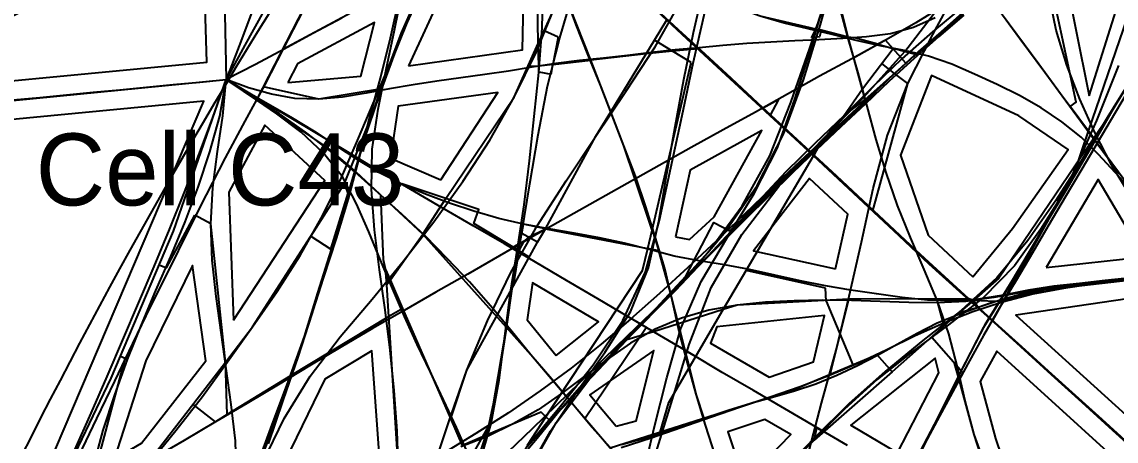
# Model space of a CAD drawing. Header units: metres. Extents: x 465982 to 489928, y 209046 to 231790.
# Drawn here: x 474537 to 478343, y 217710 to 219167 of the extents above; entities that cross this region are included whole.
import ezdxf

# ---------------------------------------------------------------- set-up
doc = ezdxf.new("R2010")
doc.units = ezdxf.units.M
for name, color, linetype in [('ANCHORS_INSIDE', 30, 'CONTINUOUS'), ('CELL_NAMES', 7, 'CONTINUOUS'), ('GREEN_CORRIDOR_EDGES', 3, 'CONTINUOUS'), ('GREEN_CORRIDOR_PARCELS', 3, 'CONTINUOUS'), ('WOOL_PARCELS', 32, 'CONTINUOUS'), ('WOOL_ROADS_L1', 30, 'CONTINUOUS'), ('WOOL_ROADS_L2', 94, 'CONTINUOUS'), ('WOOL_THREADS', 8, 'CONTINUOUS')]:
    doc.layers.add(name, color=color, linetype=linetype)

msp = doc.modelspace()

# ---------------------------------------------------------------- linework, layer by layer
at = {"layer": 'ANCHORS_INSIDE'}
msp.add_point((475238.759, 218936.578), dxfattribs=at)
at = {"layer": 'GREEN_CORRIDOR_EDGES'}
msp.add_lwpolyline([(474537.648, 217659.509), (474570.59, 217725.031), (474603.815, 217790.552), (474637.336, 217855.785), (474671.165, 217920.957), (474705.129, 217986.007), (474739.264, 218050.931), (474773.763, 218115.585), (474808.541, 218180.214), (474843.454, 218244.689), (474878.549, 218309.011), (474914.103, 218373.317), (474949.81, 218437.309), (474985.727, 218501.38), (475021.855, 218565.19), (475058.332, 218628.929), (475095.016, 218692.414), (475131.94, 218756.007), (475169.006, 218819.279), (475206.461, 218882.517), (475244.172, 218945.609), (475281.949, 219008.483), (475320.078, 219071.39), (475358.511, 219134.205), (475397.033, 219196.528)], dxfattribs=at)
at = {"layer": 'GREEN_CORRIDOR_PARCELS'}
for points in [[(473965.286, 218911.883), (475180.354, 219027.984), (475166.15, 219525.393)], [(474359.061, 217353.166), (474563.499, 217470.113), (475170.262, 218892.021), (473850.666, 218765.933), (473705.791, 218616.86), (473656.001, 218494.837), (473653.486, 218459.561)]]:
    msp.add_lwpolyline(points, close=True, dxfattribs=at)
at = {"layer": 'WOOL_PARCELS'}
for points in [[(478249.448, 218910.734), (478442.342, 219522.404), (478154.18, 219384.785)], [(475882.333, 219015.063), (476278.498, 219070.075), (476286.431, 219457.155), (476016.823, 219307.097)], [(475462.593, 218956.877), (475716.805, 218978.954), (475763.938, 219165.15), (475496.247, 219021.677)], [(477844.913, 218281.417), (477982.747, 218448.596), (478176.472, 218723.645), (478004.875, 218840.652), (477701.756, 218980.66), (477593.509, 218704.183), (477690.172, 218425.805)], [(475994.632, 218618.491), (476192.813, 218922.361), (475845.948, 218874.6), (475819.226, 218694.097)], [(475273.85, 218130.097), (475591.039, 218615.952), (475383.011, 218808.344), (475257.181, 218574.949)], [(476811.196, 218420.443), (476860.137, 218411.34), (476944.85, 218489.842), (477111.594, 218790.194), (476862.283, 218652.017)], [(477367.693, 218308.588), (477410.616, 218498.742), (477276.756, 218623.41), (477082.567, 218371.707)], [(478100.648, 218313.444), (478439.726, 218350.109), (478280.816, 218619.615)], [(474858.586, 217646.63), (474953.704, 217703.14), (475176.668, 217988.535), (475130.481, 218321.05), (474968.58, 217989.203)], [(476396.113, 218007.86), (476542.536, 218125.096), (476313.932, 218260.246), (476295.284, 218131.025)], [(478611.079, 217588.768), (478508.617, 218223.576), (477994.134, 218147.752)], [(477136.357, 217931.98), (477290.732, 217985.294), (477329.688, 218146.205), (476954.148, 218107.77), (476932.226, 218050.972)], [(475393.552, 217519.095), (475781.631, 217654.075), (475754.609, 218023.576), (475590.771, 217925.112)], [(476604.481, 217761.881), (476674.157, 217780.337), (476735.584, 218024.918), (476513.482, 217871.16)], [(478180.84, 217317.559), (478504.653, 217499.059), (477928.626, 218022.092), (477870.57, 217916.736), (477923.419, 217718.8), (478032.005, 217401.759)], [(477583.371, 217668.905), (477727.179, 217946.882), (477714.24, 217998.039), (477420.607, 217765.603)], [(477051.257, 217567.134), (477211.833, 217732.691), (477121.946, 217785.206), (476992.342, 217741.671)]]:
    msp.add_lwpolyline(points, close=True, dxfattribs=at)
at = {"layer": 'WOOL_ROADS_L1'}
for points in [[(476442.11, 217851.549), (476641.974, 218062.477), (476846.278, 218283.436), (476944.665, 218470.008), (477000.199, 218440.723), (477318.012, 218751.705), (477396.759, 218840.538), (477471.073, 218898.176), (477927.68, 219305.042), (478091.282, 219427.92), (478262.688, 219548.152), (478811.026, 219988.475), (479253.84, 220352.503), (479273.362, 220336.982), (479420.016, 220521.441), (480470.684, 221616.6), (480744.13, 221807.664), (480789.357, 221842.062), (480951.837, 221952.794)], [(472758.618, 212520.357), (472770.612, 212557.363), (472794.553, 212651.716), (472898.13, 212981.744), (473103.099, 213585.988), (473138.772, 213714.935), (473380.058, 214337.74), (473471.345, 214740.931), (473514.972, 214731.053), (473791.319, 215670.674), (473820.907, 215661.96), (473832.014, 215701.189), (474058.486, 216273.549), (474207.855, 216761.85), (474334.575, 217266.798), (474532.929, 217269.716), (474848.446, 217928.329), (475064.668, 218439.671), (475248.456, 218966.863)], [(473760.015, 218815.35), (473774.453, 218822.593), (475248.456, 218966.863)], [(476222.645, 218105.414), (475932.266, 218429.692), (475683.434, 218659.523), (475602.476, 218728.575), (475248.456, 218966.863)], [(478485.711, 218279.832), (478093.375, 218234.578), (477951.48, 218197.16), (477923.287, 218195.527), (477863.893, 218174.063), (477795.679, 218154.711)], [(477795.679, 218154.711), (477564.803, 217950.518), (477512.4, 218010.152), (477222.323, 217888.274), (476583.399, 217685.224), (476442.11, 217851.549)], [(478804.986, 216172.203), (478600.698, 216220.584), (478471.118, 216267.052), (478434.265, 216292.537), (478339.65, 216320.844), (478064.979, 216448.289), (477715.7, 216577.43), (477684.277, 216598.142), (477477.702, 216695.672), (477452.768, 216711.912), (477400.999, 216725.286), (477173.88, 216803.904), (477008.608, 216877.903), (476807.733, 217001.419), (476651.102, 217102.292), (476217.614, 217326.611), (475972.929, 217441.704), (476093.325, 217640.795), (476166.417, 217771.442), (476222.645, 218105.414)], [(476442.11, 217851.549), (476307.934, 218009.499), (476222.645, 218105.414)]]:
    msp.add_lwpolyline(points, dxfattribs=at)
at = {"layer": 'WOOL_ROADS_L2'}
for points in [[(475354.529, 218896.338), (475644.423, 219460.691), (475898.38, 219977.274), (475854.36, 220047.613)], [(475659.277, 218605.344), (475765.629, 218867.431), (475831.444, 219057.752), (475875.348, 219165.98), (475967.989, 219353.376), (476165.127, 219734.755)], [(478247.852, 218787.166), (478519.1, 219579.36)], [(476333.728, 219092.139), (476327.179, 219467.751)], [(478247.852, 218787.166), (478183.934, 218873.043), (478204.044, 218888.011), (478096.162, 219389.753)], [(478665.069, 219410.422), (478313.38, 218832.219), (478266.086, 218762.667)], [(475967.989, 219353.376), (475445.463, 219071.59)], [(477299.316, 219142.532), (477361.541, 219313.346)], [(477411.274, 219114.153), (477361.541, 219313.346)], [(476353.532, 219136.307), (476418.585, 219281.388)], [(476516.079, 219034.785), (476418.585, 219281.388)], [(477299.316, 219142.532), (477105.319, 219186.912), (476847.17, 219282.071)], [(476738.029, 219103.532), (476781.157, 219174.083)], [(477140.391, 218841.162), (476781.157, 219174.083)], [(476333.728, 219092.139), (476353.532, 219136.307)], [(476402.19, 219114.489), (476353.532, 219136.307)], [(477283.426, 219112.4), (477299.316, 219142.532)], [(477317.518, 219138.368), (477312.22, 219115.206), (477283.426, 219112.4)], [(477317.518, 219138.368), (477299.316, 219142.532)], [(477411.274, 219114.153), (477317.518, 219138.368)], [(476011.865, 218553.437), (476250.267, 218906.006), (476333.728, 219092.139)], [(476378.309, 218985.505), (476384.517, 219019.035), (476335.105, 219013.12), (476333.728, 219092.139)], [(476402.19, 219114.489), (476384.517, 219019.035), (476516.079, 219034.785)], [(476709.248, 219056.451), (476738.029, 219103.532)], [(476800.502, 219065.343), (476738.029, 219103.532)], [(477471.073, 218898.176), (477411.274, 219114.153)], [(477438.34, 219110.727), (477411.274, 219114.153)], [(477430.072, 219042.435), (477515.243, 219089.795), (477568.031, 219074.816)], [(477612.386, 219024.095), (477541.054, 219104.148), (477515.243, 219089.795), (477438.34, 219110.727)], [(476709.248, 219056.451), (476516.079, 219034.785)], [(476585.902, 218854.673), (476709.248, 219056.451)], [(476800.502, 219065.343), (476709.248, 219056.451)], [(476889.169, 219073.983), (476800.502, 219065.343)], [(476865.21, 219025.787), (476800.502, 219065.343)], [(477396.759, 218840.538), (477460.832, 218934.209), (477568.031, 219074.816)], [(477646.136, 219054.168), (477568.031, 219074.816)], [(476335.448, 218993.441), (476335.105, 219013.12), (476297.793, 219011.998)], [(476585.902, 218854.673), (476516.079, 219034.785)], [(476729.179, 218443.839), (476865.21, 219025.787)], [(477572.434, 218988.495), (477528.762, 219022.207)], [(476335.448, 218993.441), (476378.309, 218985.505)], [(477618.685, 218952.791), (477572.434, 218988.495)], [(475787.932, 218934.747), (475569.748, 218898.737), (475378.077, 218942.18)], [(477830.708, 218204.148), (477496.956, 218510.715), (477618.685, 218952.791)], [(477170.379, 218898.028), (477113.287, 218866.281)], [(477140.391, 218841.162), (477170.379, 218898.028)], [(476358.183, 218447.678), (476534.224, 218770.134), (476585.902, 218854.673)], [(476670.479, 218620.051), (476631.528, 218736.98), (476585.902, 218854.673)], [(477277.572, 218714.03), (477140.391, 218841.162)], [(478195.974, 218636.662), (478247.852, 218787.166)], [(478266.086, 218762.667), (478247.852, 218787.166)], [(477318.012, 218751.705), (477290.569, 218701.984), (477277.572, 218714.03)], [(478266.086, 218762.667), (477935.118, 218275.936), (477847.589, 218199.019), (477830.708, 218204.148)], [(477056.77, 218303.547), (477290.569, 218701.984)], [(475696.843, 218647.175), (475672.879, 218571.693), (475659.277, 218605.344)], [(477951.48, 218197.16), (478195.974, 218636.662)], [(475542.967, 218422.276), (475659.277, 218605.344)], [(475859.49, 218603.84), (475806.448, 218546.241)], [(476011.865, 218553.437), (475859.49, 218603.84)], [(476729.179, 218443.839), (476670.479, 218620.051)], [(475542.967, 218422.276), (475612.291, 218377.563), (475672.879, 218571.693)], [(475802.677, 218308.641), (475794.932, 218339.956), (475786.333, 218564.765)], [(475932.266, 218429.692), (476011.865, 218553.437)], [(476246.9, 218249.48), (476267.14, 218372.633), (476284.092, 218405.194), (476245.872, 218383.942), (476109.888, 218466.141), (476126.249, 218515.601), (476011.865, 218553.437)], [(475015.323, 218322.976), (475040.876, 218312.171), (475138.99, 218494.904)], [(475194.048, 218465.342), (475138.99, 218494.904)], [(475245.256, 217984.883), (475194.048, 218465.342)], [(476330.928, 218401.746), (476275.853, 218432.139), (476281.995, 218464.049)], [(476358.183, 218447.678), (476281.995, 218464.049)], [(476284.092, 218405.194), (476299.705, 218418.977), (476358.183, 218447.678)], [(476330.928, 218401.746), (476358.183, 218447.678), (476714.286, 218380.129)], [(476714.286, 218380.129), (476729.179, 218443.839)], [(476729.179, 218443.839), (476753.308, 218371.404), (476714.286, 218380.129)], [(475245.256, 217984.883), (475339.544, 218106.883), (475542.967, 218422.276)], [(475819.03, 218271.065), (475932.266, 218429.692)], [(476246.9, 218249.48), (476330.928, 218401.746)], [(476302.285, 218349.841), (476245.872, 218383.942)], [(476359.964, 217794.651), (476696.228, 218302.874), (476714.286, 218380.129)], [(476793.829, 218225.898), (476753.308, 218371.404)], [(475819.03, 218271.065), (475806.233, 218252.919), (475802.677, 218308.641)], [(475819.03, 218271.065), (475802.677, 218308.641)], [(476976.73, 218167.146), (477056.77, 218303.547)], [(477332.514, 218241.889), (477056.77, 218303.547)], [(475813.224, 218143.361), (475806.233, 218252.919)], [(475862.647, 218170.843), (475819.03, 218271.065)], [(476029.022, 217788.549), (476084.95, 217956.014), (476246.9, 218249.48)], [(476845.01, 218024.818), (476793.829, 218225.898)], [(477334.604, 218196.955), (477332.514, 218241.889)], [(477830.708, 218204.148), (477413.67, 218203.821)], [(477745.853, 218109.617), (477720.209, 218204.061)], [(476029.022, 217788.549), (475862.647, 218170.843), (475813.224, 218143.361)], [(476648.714, 218140.433), (476605.881, 218166.325)], [(476976.73, 218167.146), (476734.826, 218089.714)], [(476859.4, 217967.194), (476976.73, 218167.146)], [(477413.67, 218203.821), (477024.857, 218182.551), (476976.73, 218167.146)], [(477334.604, 218196.955), (477427.991, 217974.687)], [(477348.396, 217941.244), (477413.67, 218203.821)], [(477847.589, 218199.019), (477795.679, 218154.711)], [(477923.287, 218195.527), (477847.589, 218199.019)], [(477913.576, 218129.022), (477863.893, 218174.063), (477847.589, 218199.019)], [(477951.48, 218197.16), (477913.576, 218129.022)], [(475813.224, 218143.361), (475471.711, 217937.242)], [(475847.129, 217607.612), (475813.224, 218143.361)], [(476689.805, 218116.231), (476648.714, 218140.433)], [(478617.556, 217490.813), (477913.576, 218129.022)], [(476495.158, 217789.101), (476709.293, 218104.753)], [(476734.826, 218089.714), (476689.805, 218116.231)], [(476734.826, 218089.714), (476641.974, 218062.477)], [(477701.955, 218071.041), (477810.551, 217948.655), (477797.19, 217924.114)], [(476859.4, 217967.194), (476845.01, 218024.818)], [(476880.832, 218003.719), (476845.01, 218024.818)], [(474721.058, 217306.624), (474730.032, 217370.607), (474896.48, 217996.809)], [(474721.058, 217306.624), (475245.256, 217984.883)], [(474896.48, 217996.809), (474880.296, 218003.652)], [(475251.66, 217801.964), (475245.256, 217984.883)], [(477797.19, 217924.114), (477781.616, 217980.39)], [(476757.945, 217740.695), (476787.467, 217844.608), (476859.4, 217967.194)], [(476882.913, 217873.035), (476859.4, 217967.194)], [(477564.803, 217950.518), (477293.469, 217712.89)], [(475471.711, 217937.242), (475251.66, 217801.964)], [(475348.431, 217594.905), (475418.939, 217773.294), (475471.711, 217937.242)], [(477797.19, 217924.114), (477609.368, 217574.623)], [(477987.476, 217353.708), (477850.111, 217732.889), (477797.19, 217924.114)], [(476910.039, 217789.03), (476882.913, 217873.035)], [(475210.76, 217776.821), (475131.685, 217837.934)], [(476375.371, 217780.232), (476442.11, 217851.549)], [(475251.66, 217801.964), (475210.76, 217776.821)], [(476140.098, 217724.398), (476069.82, 217694.804), (476029.022, 217788.549)], [(476359.964, 217794.651), (476343.504, 217810.053), (476140.098, 217724.398)], [(476294.896, 217694.15), (476375.371, 217780.232), (476359.964, 217794.651), (476294.896, 217694.15)], [(477293.469, 217712.89), (477302.801, 217755.186)], [(477326.583, 217741.179), (477302.801, 217755.186)], [(477293.469, 217712.89), (476894.526, 217319.397)]]:
    msp.add_lwpolyline(points, dxfattribs=at)
at = {"layer": 'WOOL_THREADS'}
for points in [[(476297.037, 217601.31), (476395.887, 217773.655), (476516.391, 217931.69), (476651.829, 218077.587), (476791.599, 218219.384), (476924.697, 218367.273), (477042.664, 218527.598), (477139.34, 218701.739), (477211.772, 218887.467), (477278.451, 219075.543), (477339.73, 219265.225), (477400.324, 219455.178), (477466.132, 219643.361), (477533.564, 219830.709), (477606.822, 220015.909), (477690.222, 220196.967), (477782.07, 220373.771), (477876.812, 220549.055), (477971.837, 220723.694), (478063.341, 220900.304), (478155.769, 221076.953), (478246.819, 221254.31), (478332.38, 221434.244), (478408.454, 221618.568)], [(476299.019, 217695.273), (476432.668, 217845.435), (476571.002, 217991.147), (476712.556, 218133.861), (476849.901, 218280.382), (476980.147, 218433.378), (477094.511, 218598.821), (477186.996, 218777.376), (477255.687, 218966.33), (477314.873, 219158.234), (477368.738, 219351.851), (477425.324, 219544.759), (477490.309, 219735.164), (477562.778, 219922.382), (477644.354, 220106.093), (477735.551, 220285.471), (477830.11, 220462.994), (477922.404, 220641.717), (478011.781, 220821.424), (478105.249, 220999.274), (478201.393, 221175.842), (478299.211, 221351.029), (478394.419, 221527.974)], [(477269.87, 217655.697), (477319.088, 217841.291), (477369.845, 218026.513), (477415.103, 218213.454), (477457.45, 218401.061), (477498.728, 218588.568), (477548.715, 218774.079), (477618.685, 218952.791), (477705.92, 219123.252), (477796.953, 219291.759), (477868.906, 219469.307), (477931.648, 219650.769), (477986.491, 219834.376), (478034.215, 220020.345), (478077.447, 220207.401), (478119.641, 220394.686), (478163.42, 220581.365), (478209.519, 220767.45), (478257.008, 220953.18), (478303.072, 221139.445), (478352.978, 221324.394)], [(475395.489, 217700.829), (475446.331, 217851.194), (475498.044, 218001.231), (475546.863, 218152.347), (475593.436, 218304.163), (475640.068, 218455.868), (475684.199, 218608.138), (475729.583, 218759.313), (475780.188, 218909.322), (475834.928, 219057.722), (475893.956, 219204.603), (475963.013, 219346.929), (476040.404, 219485.105), (476117.445, 219623.494), (476190.38, 219763.371), (476261.184, 219904.342), (476325.54, 220048.59), (476386.496, 220194.28), (476441.241, 220342.64), (476488.944, 220493.72), (476534.003, 220645.804), (476575.687, 220799.045), (476606.927, 220954.464)], [(476127.192, 217623.314), (476169.285, 217770.952), (476197.231, 217922.295), (476217.366, 218074.873), (476237.446, 218227.499), (476261.34, 218379.642), (476284.126, 218531.754), (476302.89, 218684.884), (476319.824, 218838.209), (476335.464, 218991.558), (476347.242, 219145.092), (476350.4, 219299.13), (476343.361, 219453.011), (476328.801, 219605.84), (476322.094, 219759.386), (476337.741, 219912.228), (476368.48, 220062.973), (476408.899, 220211.336), (476452.304, 220359.031), (476494.832, 220507.038), (476537.184, 220655.086), (476577.115, 220803.782), (476606.927, 220954.464)], [(478378.547, 218609.233), (478302.452, 218712.216), (478226.782, 218814.957), (478150.54, 218917.758), (478074.412, 219020.75), (477998.244, 219123.833), (477921.894, 219226.738), (477845.735, 219328.752), (477769.002, 219431.33), (477691.987, 219534.001), (477614.976, 219636.701), (477538.239, 219739.494), (477461.545, 219841.861), (477384.417, 219944.015), (477307.116, 220046.03), (477230.023, 220147.678), (477152.762, 220249.212), (477075.193, 220350.625), (476997.773, 220452.024), (476920.558, 220553.358), (476843.165, 220654.509), (476764.83, 220754.831), (476685.876, 220854.534), (476606.927, 220954.464)], [(478353.635, 218639.853), (478267.643, 218756.917), (478181.888, 218874.08), (478095.534, 218991.143), (478009.008, 219108.259), (477922.226, 219225.092), (477835.613, 219340.94), (477748.655, 219457.64), (477661.415, 219574.171), (477574.26, 219690.644), (477487.53, 219806.9), (477400.384, 219922.631), (477312.991, 220038.268), (477225.559, 220153.401), (477137.777, 220268.364), (477049.639, 220383.007), (476962.571, 220498.011), (476874.983, 220612.808), (476786.209, 220727.041), (476696.509, 220840.679), (476606.927, 220954.464)], [(476732.757, 217637.851), (476796.259, 217841.238), (476858.026, 218045.334), (476934.761, 218244.15), (477041.449, 218428.412), (477171.612, 218597.126), (477316.656, 218753.158), (477465.505, 218906.302), (477608.239, 219065.069), (477738.32, 219233.884), (477842.623, 219419.679), (477924.111, 219617.181), (477994.78, 219818.596), (478062.567, 220021.244), (478133.043, 220223.001), (478209.369, 220422.463), (478297.556, 220616.956), (478393.743, 220807.811)], [(474735.716, 217657.372), (474797.867, 217788.013), (474860.143, 217918.498), (474922.854, 218048.721), (474986.228, 218178.619), (475050.45, 218308.137), (475114.874, 218437.417), (475179.481, 218566.574), (475245.474, 218694.826), (475313.888, 218821.724), (475382.263, 218947.991), (475448.582, 219075.687), (475514.532, 219203.584), (475579.528, 219332.111), (475644.423, 219460.691), (475709.299, 219589.284), (475774.025, 219717.95), (475837.313, 219847.265), (475898.38, 219977.274)], [(475353.294, 217592.494), (475398.504, 217729.874), (475447.488, 217865.925), (475496.741, 218001.688), (475542.867, 218138.667), (475587.004, 218276.484), (475631.56, 218414.203), (475673.829, 218552.43), (475710.102, 218691.946), (475746.291, 218831.817), (475784.214, 218971.434), (475819.794, 219111.992), (475850.878, 219253.648), (475873.205, 219396.948), (475884.925, 219541.877), (475893.275, 219687.039), (475900.008, 219832.24), (475898.38, 219977.274)], [(475847.608, 217604.547), (475842.34, 217745.193), (475832.053, 217885.86), (475818.17, 218026.17), (475800.693, 218165.788), (475781.6, 218305.177), (475763.453, 218444.658), (475753.233, 218584.708), (475755.844, 218724.788), (475776.437, 218863.891), (475804.946, 219001.422), (475833.996, 219138.935), (475861.024, 219276.657), (475880.709, 219415.657), (475890.381, 219556.005), (475896.89, 219696.453), (475901.943, 219836.966), (475898.38, 219977.274)], [(476949.906, 217657.292), (476915.313, 217764.927), (476882.913, 217873.035), (476852.228, 217981.81), (476823.829, 218091.112), (476799.341, 218200.618), (476773.887, 218309.627), (476741.151, 218417.15), (476707.192, 218524.583), (476671.267, 218631.434), (476631.528, 218736.98), (476591.135, 218842.429), (476550.267, 218947.684), (476507.366, 219051.955), (476465.562, 219156.656), (476427.626, 219262.954), (476390.391, 219369.575), (476342.798, 219471.987), (476284.19, 219568.232), (476217.625, 219659.126), (476145.099, 219745.405), (476065.819, 219825.407), (475982.189, 219901.258), (475898.38, 219977.274)], [(478421.158, 219671.671), (478310.441, 219586.79), (478199.361, 219501.909), (478088.839, 219416.725), (477978.432, 219331.279), (477868.813, 219244.927), (477761.321, 219155.733), (477656.032, 219063.982), (477553.134, 218969.667), (477452.787, 218872.511), (477351.883, 218775.811), (477250.562, 218680.024), (477150.392, 218582.89), (477052.093, 218483.921), (476954.657, 218384.125), (476856.672, 218285.211), (476758.947, 218186.314), (476661.879, 218087.239), (476565.907, 217987.461), (476471.385, 217886.348), (476378.557, 217783.832), (476286.511, 217680.546)], [(478374.164, 219640.161), (478267.33, 219557.994), (478160.736, 219475.03), (478054.441, 219391.994), (477948.335, 219308.78), (477843.895, 219223.915), (477741.08, 219136.921), (477639.964, 219048.603), (477540.324, 218958.373), (477441.981, 218866.419), (477342.867, 218774.844), (477244.411, 218683.209), (477146.526, 218590.726), (477049.342, 218497.65), (476952.059, 218404.913), (476853.62, 218313.692), (476755.236, 218222.677), (476654.836, 218133.987), (476552.846, 218047.274), (476448.288, 217963.558), (476340.501, 217884.213), (476229.834, 217808.811), (476116.946, 217736.842), (476002.782, 217667.094)], [(478382.41, 219636.666), (478267.255, 219555.896), (478153.213, 219472.969), (478039.238, 219390.043), (477924.73, 219307.781), (477813.029, 219222.07), (477704.326, 219132.411), (477598.678, 219039.466), (477497.128, 218941.588), (477397.046, 218842.152), (477295.216, 218744.461), (477194.758, 218645.845), (477098.709, 218542.731), (477003.697, 218438.566), (476907.338, 218335.831), (476810.506, 218233.694), (476711.533, 218133.718), (476610.381, 218035.678), (476511.787, 217934.708), (476418.936, 217828.829), (476329.736, 217719.494), (476238.754, 217611.804)], [(474979.068, 217630.725), (475073.102, 217746.827), (475165.092, 217864.575), (475253.054, 217985.166), (475339.544, 218106.883), (475424.795, 218229.549), (475504.959, 218355.524), (475578.609, 218485.322), (475645.737, 218618.461), (475705.118, 218754.523), (475763.153, 218891.803), (475820.404, 219029.256), (475878.182, 219166.682), (475940.488, 219301.974)], [(475356.934, 217628.286), (475410.997, 217777.014), (475467.257, 217924.934), (475520.143, 218074.071), (475566.58, 218225.44), (475614.565, 218376.286), (475662.433, 218527.08), (475706.066, 218678.949), (475751.274, 218830.697), (475802.313, 218980.79), (475857.386, 219129.559), (475921.323, 219274.643)], [(476104.775, 217588.346), (476159.412, 217752.095), (476195.511, 217921.261), (476221.801, 218092.259), (476246.494, 218263.377), (476275.884, 218433.532), (476304.683, 218603.895), (476332.846, 218774.582), (476366.132, 218944.298), (476408.439, 219111.809), (476456.824, 219277.825)], [(476295.477, 217599.221), (476376.348, 217744.709), (476468.681, 217883.047), (476565.654, 218018.125), (476653.907, 218158.842), (476717.324, 218312.415), (476752.545, 218474.925), (476780.238, 218639.221), (476809.846, 218803.248), (476840.314, 218967.368), (476873.786, 219130.389), (476911.083, 219292.594)], [(475964.162, 217603.098), (476023.336, 217779.86), (476084.95, 217956.014), (476157.027, 218128.227), (476237.575, 218296.348), (476329.637, 218458.255), (476430.111, 218615.286), (476534.224, 218770.134), (476637.63, 218925.32), (476740.644, 219080.72), (476831.697, 219242.921)], [(476695.528, 217581.724), (476737.252, 217755.71), (476780.878, 217929.415), (476829.134, 218101.574), (476900.08, 218265.29), (476991.377, 218418.532), (477085.032, 218570.615), (477165.866, 218729.899), (477225.709, 218898.391), (477280.622, 219068.836), (477329.95, 219240.708)], [(478393.229, 218561.259), (478327.583, 218670.004), (478269.618, 218782.548), (478217.858, 218898.216), (478172.002, 219016.885), (478135.08, 219138.788), (478109.956, 219263.805)], [(477755.467, 219231.178), (477646.694, 219164.105), (477536.009, 219100.468), (477424.094, 219039.378), (477311.968, 218978.428), (477200.688, 218915.735), (477089.318, 218853.835), (476977.212, 218792.538), (476865.332, 218730.531), (476753.899, 218668.085), (476642.685, 218605.466), (476531.297, 218542.759), (476419.995, 218480.286), (476309.26, 218417.437), (476198.904, 218354.155), (476088.277, 218290.905), (475977.338, 218228.043), (475866.893, 218164.467), (475756.634, 218101.055), (475646.491, 218036.994), (475537.708, 217971.617), (475429.335, 217905.927), (475320.332, 217840.947), (475210.76, 217776.821), (475101.364, 217712.469), (474992.255, 217647.886)], [(475242.829, 219194.166), (475245.707, 219080.517), (475248.456, 218966.863)], [(475378.539, 219206.084), (475313.316, 219086.629), (475248.456, 218966.863)], [(475336.788, 219201.813), (475292.602, 219084.44), (475248.456, 218966.863)], [(475374.532, 217633.727), (475449.782, 217788.643), (475540.049, 217935.185), (475644.502, 218072.031), (475756.312, 218203.141), (475865.14, 218336.449), (475970.282, 218472.705), (476070.759, 218612.214), (476164.838, 218756.465), (476250.267, 218906.006), (476325.912, 219060.471), (476391.276, 219219.66)], [(476290.44, 217687.063), (476409.409, 217829.85), (476524.349, 217975.33), (476627.858, 218129.346), (476706.297, 218298.044), (476755.024, 218477.723), (476795.196, 218659.822), (476834.534, 218841.972), (476872.569, 219024.426), (476914.476, 219205.661)], [(478388.065, 217700.213), (478294.898, 217784.573), (478201.782, 217868.94), (478108.744, 217953.294), (478015.814, 218037.606), (477923.356, 218121.707), (477830.79, 218204.526), (477738.626, 218288.691), (477646.934, 218374.248), (477555.314, 218459.89), (477463.753, 218545.409), (477371.945, 218630.771), (477280.45, 218715.457), (477189.258, 218800.109), (477097.571, 218885.164), (477005.535, 218970.344), (476913.512, 219055.2), (476821.474, 219139.772), (476729.336, 219224.354)], [(478438.222, 217650.141), (478331.674, 217746.884), (478225.143, 217843.615), (478118.594, 217940.393), (478012.085, 218037.162), (477906.014, 218133.705), (477799.708, 218228.804), (477693.621, 218325.651), (477588.574, 218424.065), (477483.605, 218522.586), (477378.283, 218620.675), (477273.17, 218718.127), (477168.057, 218815.37), (477062.715, 218912.756), (476957.246, 219010.284), (476851.856, 219107.428), (476746.624, 219204.852)], [(477886.987, 217617.8), (477850.111, 217732.889), (477818.982, 217849.476), (477791.466, 217966.737), (477761.982, 218083.309), (477721.936, 218196.038), (477675.305, 218306.755), (477628.191, 218417.681), (477583.04, 218529.489), (477543.492, 218643.381), (477508.759, 218758.89), (477477.917, 218874.89), (477446.417, 218990.593), (477412.099, 219105.668), (477380.944, 219221.614)], [(477714.156, 219181.211), (477638.27, 219148.235), (477558.3, 219126.456), (477475.821, 219115.273), (477392.74, 219109.327), (477309.707, 219105.181), (477226.504, 219101.189), (477143.028, 219097.382), (477059.307, 219091.989), (476975.823, 219085.286), (476892.766, 219077.606), (476809.851, 219069.916), (476726.947, 219060.613), (476643.762, 219050.07), (476560.552, 219040.952), (476477.345, 219032.633), (476394.594, 219023.156), (476312.266, 219010.386), (476229.959, 218996.577), (476147.184, 218984.002), (476064.192, 218972.478), (475981.198, 218961.05), (475898.286, 218949.174), (475816.435, 218934.868), (475734.997, 218919.679), (475652.959, 218905.963), (475569.748, 218898.737), (475486.808, 218901.661), (475405.47, 218915.962), (475326.049, 218938.074), (475248.456, 218966.863)], [(475650.092, 219180.369), (475549.762, 219126.595), (475449.617, 219072.667), (475349.448, 219018.803), (475248.456, 218966.863)], [(477813.857, 219190.857), (477726.222, 219115.404), (477639.826, 219038.812), (477554.473, 218960.828), (477470.32, 218881.453), (477386.025, 218802.043), (477301.794, 218722.62), (477218.181, 218642.786), (477135.407, 218562.03), (477053.382, 218480.648), (476971.755, 218398.827), (476889.966, 218317.251), (476808.02, 218235.974), (476725.696, 218155.144), (476643.032, 218074.758), (476560.523, 217994.437), (476478.147, 217914.048), (476395.879, 217833.334), (476312.881, 217752.652), (476229.404, 217672.499)], [(478398.945, 218580.205), (478340.407, 218643.614), (478282.729, 218706.935), (478221.439, 218766.269), (478154.589, 218819.894), (478083.194, 218868.577), (478007.818, 218911.172), (477929.936, 218949.281), (477851.241, 218985.629), (477771.689, 219019.994), (477690.52, 219048.259), (477607.335, 219067.78), (477523.176, 219083.77), (477439.325, 219103.207), (477355.685, 219123.027), (477272.262, 219143.162), (477188.476, 219163.201), (477105.319, 219186.912)], [(477606.241, 217554.567), (477698.207, 217738.536), (477789.082, 217923.044), (477883.633, 218105.769), (477991.486, 218280.259), (478095.741, 218457.424), (478193.112, 218638.178), (478276.995, 218824.891), (478352.94, 219015.494)], [(474506.537, 218896.101), (474599.287, 218904.963), (474692.037, 218913.826), (474784.786, 218922.688), (474877.534, 218931.549), (474970.282, 218940.411), (475063.031, 218949.273), (475155.78, 218958.13), (475248.456, 218966.863)], [(474721.269, 217680.082), (474777.865, 217806.985), (474833.746, 217934.172), (474888.966, 218061.623), (474943.477, 218189.366), (474997.407, 218317.469), (475050.663, 218445.982), (475102.696, 218575.073), (475153.125, 218704.956), (475201.942, 218835.521), (475248.456, 218966.863)], [(474786.815, 217622.837), (474820.533, 217747.911), (474860.167, 217871.349), (474904.748, 217993.171), (474952.97, 218113.638), (475003.623, 218233.1), (475055.285, 218352.087), (475105.03, 218471.764), (475151.097, 218592.619), (475191.588, 218715.235), (475225.446, 218839.853), (475248.456, 218966.863)], [(475284.188, 217585.074), (475280.362, 217711.445), (475264.793, 217836.983), (475247.671, 217962.221), (475230.741, 218087.638), (475213.317, 218213.078), (475198.786, 218338.888), (475194.048, 218465.342), (475201.679, 218591.416), (475218.151, 218716.533), (475236.649, 218841.347), (475248.456, 218966.863)], [(478394.748, 218277.381), (478305.438, 218268.003), (478216.319, 218258.367), (478127.314, 218248.138), (478039.238, 218234.241), (477952.049, 218216.962), (477864.79, 218203.621), (477776.532, 218198.035), (477687.843, 218200.188), (477598.896, 218209.389), (477509.773, 218221.41), (477420.908, 218234.886), (477332.297, 218249.998), (477243.993, 218267.152), (477156.199, 218286.587), (477068.6, 218307.002), (476980.96, 218323.323), (476893.446, 218336.798), (476806.33, 218353.002), (476720.348, 218376.123), (476633.884, 218398.108), (476546.217, 218416.863), (476458.16, 218432.897), (476370.074, 218447.38), (476282.661, 218463.862), (476195.924, 218484.118), (476109.997, 218509.116), (476025.094, 218536.996), (475941.473, 218568.235), (475859.365, 218603.626), (475779.366, 218643.236), (475703.232, 218688.512), (475629.321, 218737.536), (475554.722, 218786.447), (475478.72, 218832.934), (475401.727, 218877.044), (475324.406, 218920.54), (475248.456, 218966.863)], [(477409.046, 217694.315), (477300.525, 217758.695), (477191.74, 217822.25), (477082.73, 217885.464), (476973.731, 217949.002), (476865.094, 218013.184), (476756.776, 218077.267), (476648.714, 218140.433), (476540.607, 218204.294), (476432.272, 218268.341), (476323.952, 218332.372), (476215.967, 218395.868), (476107.407, 218458.624), (475999.004, 218521.536), (475890.686, 218584.465), (475782.719, 218647.843), (475675.974, 218711.948), (475569.089, 218776.244), (475462.108, 218839.957), (475355.307, 218903.29), (475248.456, 218966.863)], [(476595.532, 217674.791), (476521.216, 217756.868), (476450.717, 217841.529), (476380.283, 217925.646), (476307.934, 218009.499), (476237.769, 218095.207), (476167.573, 218180.697), (476094.504, 218263.831), (476017.885, 218344.132), (475940.086, 218423.175), (475859.44, 218499.121), (475776.871, 218572.81), (475695.057, 218646.271), (475611.338, 218717.42), (475523.732, 218784.481), (475433.388, 218847.402), (475340.905, 218906.812), (475248.456, 218966.863)], [(476091.527, 217659.345), (476049.363, 217756.894), (476004.468, 217853.685), (475958.118, 217949.784), (475912.241, 218046.131), (475868.036, 218143.14), (475826.151, 218241.032), (475785.103, 218339.448), (475743.676, 218437.741), (475701.8, 218535.434), (475652.66, 218629.018), (475586.634, 218711.549), (475508.638, 218783.683), (475424.41, 218848.277), (475336.608, 218907.604), (475248.456, 218966.863)], [(478401.544, 218977.799), (478312.523, 218833.474), (478225.349, 218688.681), (478133.709, 218546.243), (478036.213, 218407.819), (477928.684, 218277.397), (477804.195, 218164.066), (477671.238, 218059.768), (477539.915, 217952.496), (477413.313, 217839.514), (477292.952, 217719.816), (477174.603, 217597.795)], [(478401.454, 218977.832), (478320.907, 218844.86), (478243.495, 218710.621), (478163.807, 218577.376), (478080.828, 218446.16), (477990.401, 218319.867), (477881.739, 218209.648), (477760.153, 218113.703), (477635.093, 218021.085), (477512.88, 217924.343), (477397.13, 217819.903), (477287.804, 217708.995)], [(478395.421, 218944.996), (478337.437, 218848.286), (478280.542, 218751.565), (478223.941, 218654.955), (478166.733, 218558.235), (478109.757, 218461.412), (478052.944, 218364.37), (477995.691, 218268.489), (477938.218, 218173.213), (477882.132, 218076.943), (477827.991, 217978.692), (477774.467, 217879.892), (477720.907, 217781.102), (477666.857, 217682.534), (477612.753, 217584.128), (477558.526, 217485.951), (477504.368, 217387.623), (477450.149, 217289.348), (477395.724, 217191.162), (477340.205, 217094.068), (477284.476, 216997.282), (477229.907, 216899.688), (477173.88, 216803.904)], [(478350.929, 218895.085), (478260.166, 218737.798), (478168.032, 218581.112), (478075.128, 218424.79), (477981.812, 218268.718), (477886.82, 218114.161), (477802.976, 217952.827), (477721.708, 217790.074), (477638.054, 217628.372)], [(478408.961, 218275.494), (478310.117, 218265.502), (478211.534, 218254.677), (478113.096, 218242.68), (478015.452, 218226.639), (477918.415, 218208.703), (477820.848, 218195.086), (477722.108, 218190.581), (477622.853, 218191.829), (477523.092, 218195.882), (477423.424, 218199.023), (477323.738, 218200.037), (477223.964, 218198.17), (477124.264, 218192.725), (477024.857, 218182.551), (476926.561, 218165.446), (476831.381, 218137.944), (476740.376, 218099.173), (476654.168, 218050.279), (476572.702, 217993.881), (476493.664, 217934.375), (476414.583, 217875.068), (476332.889, 217819.07), (476246.593, 217769.755), (476156.89, 217726.47), (476064.327, 217689.682)], [(478377.483, 218269.801), (478269.052, 218256.188), (478160.919, 218240.251), (478053.383, 218221.016), (477948.125, 218193.516), (477845.25, 218159.314), (477744.07, 218120.187), (477644.338, 218076.024), (477546.065, 218027.758), (477446.852, 217981.237), (477346.208, 217937.678), (477243.975, 217898.059), (477140.304, 217862.255), (477036.449, 217827.369), (476932.81, 217791.738), (476829.323, 217755.79), (476725.707, 217720.32), (476621.49, 217687.105)], [(478406.745, 218277.86), (478328.109, 218268.801), (478249.546, 218259.023), (478171.07, 218248.667), (478092.82, 218237.217), (478015.844, 218220.993), (477940.54, 218199.649), (477866.587, 218175.25), (477793.586, 218148.884), (477721.242, 218119.419), (477651.113, 218084.244), (477582.413, 218045.556), (477513.488, 218007.485), (477443.532, 217971.179), (477372.259, 217937.573), (477299.19, 217908.076), (477224.315, 217883.392), (477148.571, 217861.584), (477072.751, 217840.178), (476997.364, 217817.43), (476922.66, 217792.37), (476848.158, 217766.998), (476773.649, 217741.652), (476698.713, 217717.331), (476622.612, 217697.173)]]:
    msp.add_lwpolyline(points, dxfattribs=at)

# ---------------------------------------------------------------- texts
at = {"layer": 'CELL_NAMES'}
msp.add_text('Cell C43', height=250, dxfattribs=at).set_placement((474585.586, 218529.436))

doc.saveas('drawing.dxf')
